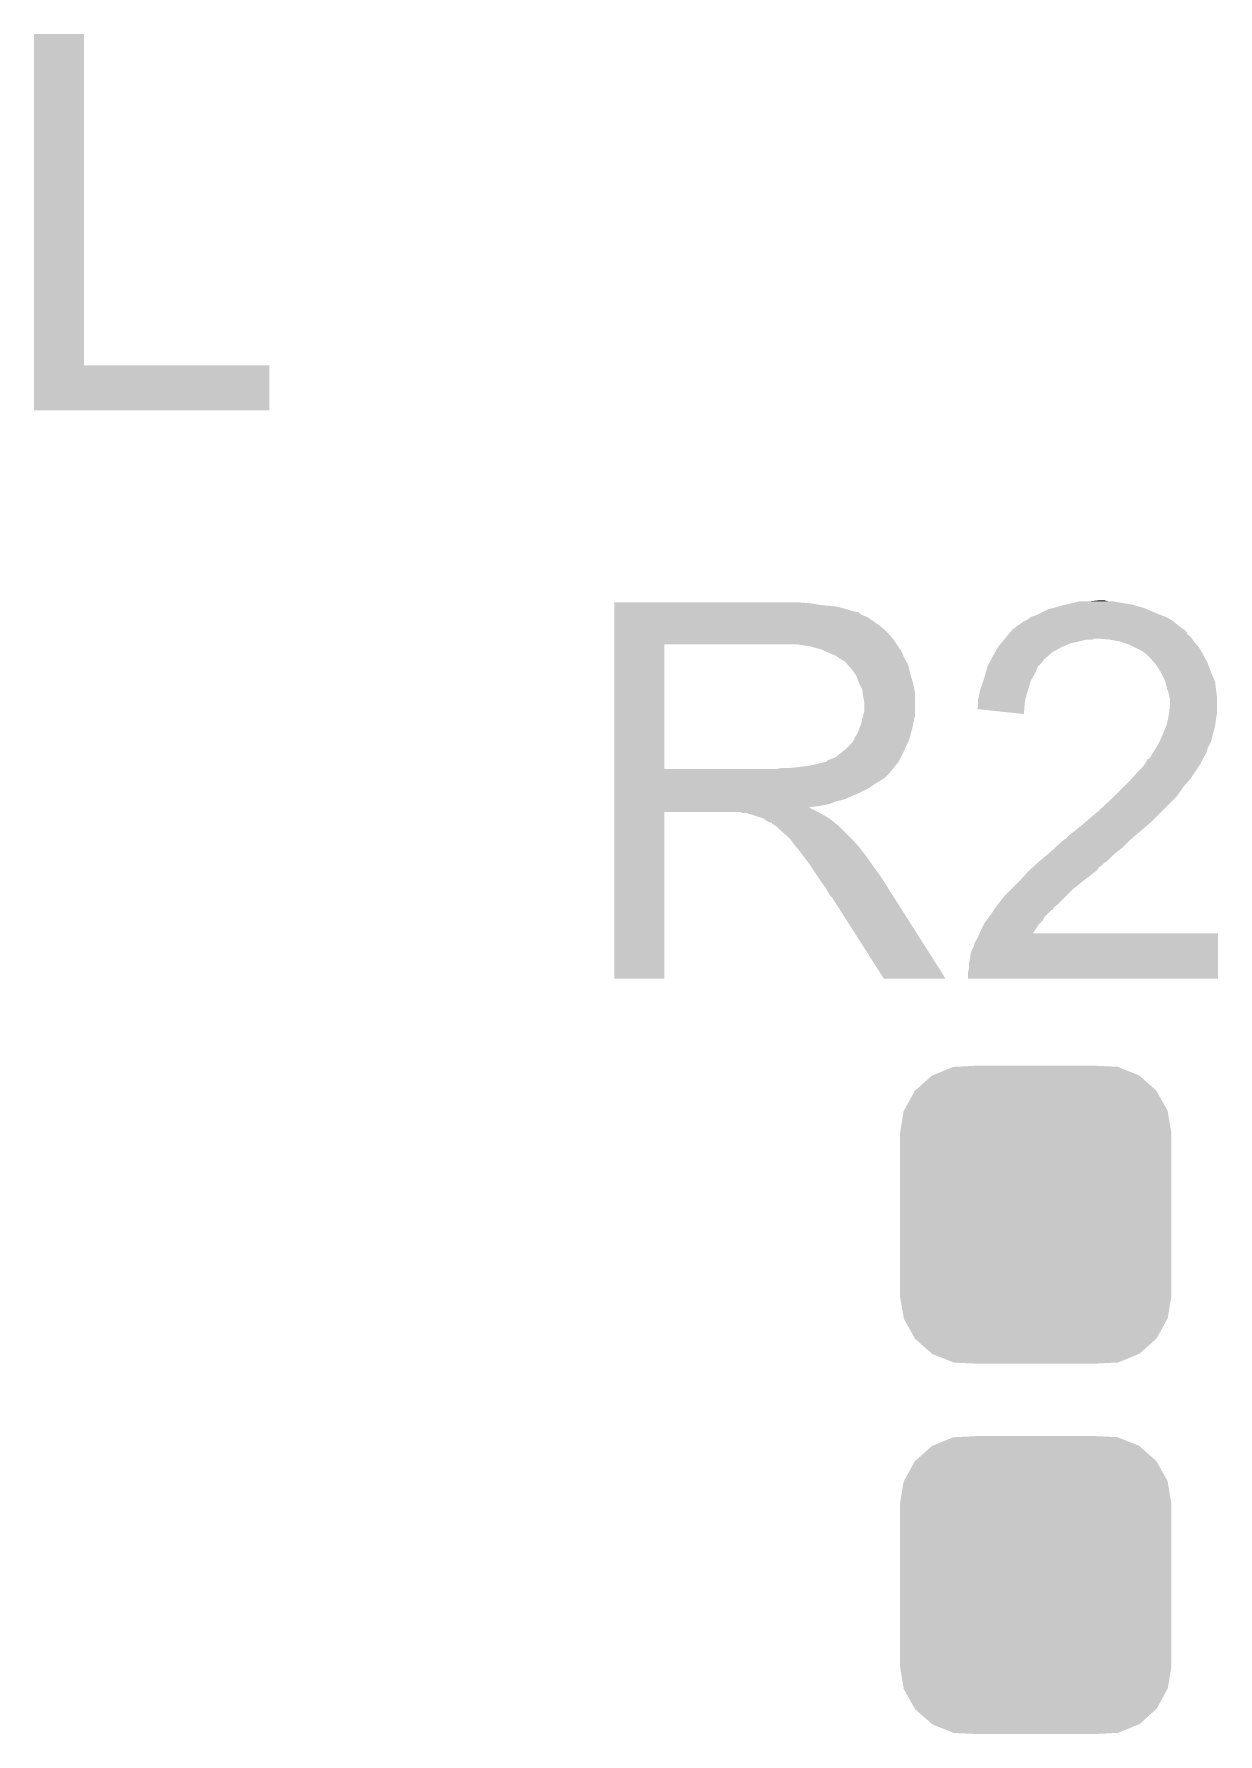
# Model space of a CAD drawing. Extents: x -1.3 to 24.2, y -3.9 to 39.2.
# Drawn here: x 11.138 to 14.206, y 10.564 to 14.971 of the extents above; entities that cross this region are included whole.
import ezdxf

# ---------------------------------------------------------------- set-up
doc = ezdxf.new("R2010")
doc.units = 0
doc.layers.get('0').update_dxf_attribs({"linetype": 'CONTINUOUS'})
doc.layers.add('6DOF_IMU_14_CLICK_V100_GTO', color=14, linetype='CONTINUOUS')
doc.layers.add('6DOF_IMU_14_CLICK_V100_GTS', color=12, linetype='CONTINUOUS')

# ---------------------------------------------------------------- blocks, each defined once
blk = doc.blocks.new('CUSTOM_53')
for points in [[(-0.312264, 0.321732), (-0.26893, 0.360448), (0.312592, 0.321732), (0.268592, 0.360448)], [(-0.26893, 0.360448), (-0.267216, 0.361152), (0.268592, 0.360448), (0.26779, 0.361152)], [(-0.267216, 0.361152), (-0.213724, 0.383108), (0.26779, 0.361152), (0.21312, 0.383108)], [(-0.213724, 0.383108), (-0.20803, 0.383392), (0.21312, 0.383108), (0.212412, 0.383392)], [(-0.20803, 0.383392), (-0.154122, 0.38608), (0.212412, 0.383392), (0.154132, 0.38608)], [(-0.341452, 0.269636), (-0.313432, 0.320688), (0.341702, 0.269636), (0.313176, 0.320688)], [(-0.313432, 0.320688), (-0.312264, 0.321732), (0.313176, 0.320688), (0.312592, 0.321732)], [(-0.35179, 0.21082), (-0.342144, 0.268372), (0.35179, 0.21082), (0.34192, 0.268372)], [(-0.342144, 0.268372), (-0.341452, 0.269636), (0.34192, 0.268372), (0.341702, 0.269636)], [(-0.35179, 0.20955), (-0.35179, 0.21082), (0.35179, 0.20955), (0.35179, 0.21082)], [(-0.35179, -0.20955), (-0.35179, 0.20955), (0.35179, -0.20955), (0.35179, 0.20955)], [(-0.35179, -0.21082), (-0.35179, -0.20955), (0.35179, -0.21082), (0.35179, -0.20955)], [(-0.34192, -0.268358), (-0.35179, -0.21082), (0.342148, -0.268358), (0.35179, -0.21082)], [(-0.341702, -0.269636), (-0.34192, -0.268358), (0.341446, -0.269636), (0.342148, -0.268358)], [(-0.313184, -0.320676), (-0.341702, -0.269636), (0.31344, -0.320676), (0.341446, -0.269636)], [(-0.312594, -0.321732), (-0.313184, -0.320676), (0.312258, -0.321732), (0.31344, -0.320676)], [(-0.268602, -0.36044), (-0.312594, -0.321732), (0.26894, -0.36044), (0.312258, -0.321732)], [(-0.267792, -0.361154), (-0.268602, -0.36044), (0.2672, -0.361154), (0.26894, -0.36044)], [(-0.213136, -0.383104), (-0.267792, -0.361154), (0.213734, -0.383104), (0.2672, -0.361154)], [(-0.212414, -0.383394), (-0.213136, -0.383104), (0.207926, -0.383394), (0.213734, -0.383104)], [(-0.154122, -0.38608), (-0.212414, -0.383394), (0.154132, -0.38608), (0.207926, -0.383394)]]:
    blk.add_solid(points)

msp = doc.modelspace()

# ---------------------------------------------------------------- linework, layer by layer
at = {"layer": '6DOF_IMU_14_CLICK_V100_GTO'}
for points in [[(11.137902, 14.11224), (11.137922, 14.970736), (11.267464, 14.11224), (11.26744, 14.970736)], [(11.137922, 14.970736), (11.137924, 14.97076), (11.26744, 14.970736), (11.137924, 14.97076)], [(11.1379, 13.995424), (11.137902, 14.112216), (11.747476, 13.995424), (11.7475, 14.112216)], [(11.137902, 14.112216), (11.137902, 14.11224), (11.7475, 14.112216), (11.267464, 14.11224)], [(11.747476, 13.9954), (11.1379, 13.995424), (11.747476, 13.9954), (11.747476, 13.995424)], [(12.641602, 13.49502), (12.641604, 13.49756), (13.14958, 13.49502), (13.1191, 13.49756)], [(12.641602, 13.48994), (12.641602, 13.49502), (13.180058, 13.48994), (13.14958, 13.49502)], [(12.641602, 13.4874), (12.641602, 13.48994), (13.21308, 13.4874), (13.180058, 13.48994)], [(12.641602, 13.47978), (12.641602, 13.4874), (13.243558, 13.47978), (13.21308, 13.4874)], [(13.78712, 13.48486), (13.804898, 13.48994), (14.006832, 13.48486), (13.989052, 13.48994)], [(13.804898, 13.48994), (13.816328, 13.49248), (13.989052, 13.48994), (13.980162, 13.49248)], [(13.816328, 13.49248), (13.82776, 13.49502), (13.980162, 13.49248), (13.96238, 13.49502)], [(13.82776, 13.49502), (13.83792, 13.49756), (13.96238, 13.49502), (13.94714, 13.49756)], [(13.83792, 13.49756), (13.848082, 13.5001), (13.94714, 13.49756), (13.934442, 13.5001)], [(13.87348, 13.5001), (13.898878, 13.50264), (13.921742, 13.5001), (13.911582, 13.50264)], [(12.641602, 13.4747), (12.641602, 13.47978), (13.258802, 13.4747), (13.243558, 13.47978)], [(12.641602, 13.47216), (12.641602, 13.4747), (13.271502, 13.47216), (13.258802, 13.4747)], [(12.641602, 13.472154), (12.641602, 13.47216), (13.274046, 13.472154), (13.271502, 13.47216)], [(12.641602, 13.46962), (12.641602, 13.472154), (13.27658, 13.46962), (13.274046, 13.472154)], [(12.641602, 13.46454), (12.641602, 13.46962), (13.284198, 13.46454), (13.27658, 13.46962)], [(12.641602, 13.459458), (12.641602, 13.46454), (13.296902, 13.459458), (13.284198, 13.46454)], [(12.641602, 13.4493), (12.641602, 13.459458), (13.31214, 13.4493), (13.296902, 13.459458)], [(12.641602, 13.4366), (12.641602, 13.4493), (13.32992, 13.4366), (13.31214, 13.4493)], [(13.690598, 13.439142), (13.700762, 13.44676), (14.10157, 13.439142), (14.092426, 13.44676)], [(13.700762, 13.44676), (13.705838, 13.4493), (14.092426, 13.44676), (14.089376, 13.4493)], [(13.705838, 13.4493), (13.710918, 13.451842), (14.089376, 13.4493), (14.08493, 13.451842)], [(13.710918, 13.451842), (13.72108, 13.45946), (14.08493, 13.451842), (14.071602, 13.45946)], [(13.72108, 13.45946), (13.73632, 13.46454), (14.071602, 13.45946), (14.058054, 13.46454)], [(13.73632, 13.46454), (13.741398, 13.46708), (14.058054, 13.46454), (14.05128, 13.46708)], [(13.741398, 13.46708), (13.766802, 13.479782), (14.05128, 13.46708), (14.021644, 13.479782)], [(13.766802, 13.479782), (13.776956, 13.48232), (14.021644, 13.479782), (14.015722, 13.48232)], [(13.776956, 13.48232), (13.78712, 13.48486), (14.015722, 13.48232), (14.006832, 13.48486)], [(12.6416, 13.40104), (12.641602, 13.42136), (13.36548, 13.40104), (13.347702, 13.42136)], [(12.6416, 13.38834), (12.6416, 13.40104), (13.373946, 13.38834), (13.36548, 13.40104)], [(12.641602, 13.42136), (12.641602, 13.4366), (13.347702, 13.42136), (13.32992, 13.4366)], [(13.647846, 13.39596), (13.65208, 13.40104), (13.84554, 13.39596), (13.865858, 13.40104)], [(13.65208, 13.40104), (13.654196, 13.403578), (13.881096, 13.40104), (13.886176, 13.403578)], [(13.654196, 13.40358), (13.658428, 13.408658), (14.138488, 13.40358), (14.135102, 13.408658)], [(13.654196, 13.403578), (13.654196, 13.40358), (13.886176, 13.403578), (13.896342, 13.40358)], [(13.658428, 13.408658), (13.662664, 13.41374), (14.135102, 13.408658), (14.127484, 13.41374)], [(13.662664, 13.41374), (13.669, 13.421342), (14.127484, 13.41374), (14.124944, 13.421342)], [(13.669, 13.421342), (13.669014, 13.42136), (14.124944, 13.421342), (14.122424, 13.42136)], [(13.669014, 13.42136), (13.671124, 13.42389), (14.122424, 13.42136), (14.1224, 13.42389)], [(13.671124, 13.42389), (13.675366, 13.42898), (14.1224, 13.42389), (14.11528, 13.42898)], [(13.675366, 13.42898), (13.677906, 13.428986), (14.11528, 13.42898), (14.115272, 13.428986)], [(13.677906, 13.428986), (13.68552, 13.4366), (14.115272, 13.428986), (14.10462, 13.4366)], [(13.68552, 13.4366), (13.685524, 13.436602), (14.10462, 13.4366), (14.104618, 13.436602)], [(13.685524, 13.436602), (13.690598, 13.439142), (14.104618, 13.436602), (14.10157, 13.439142)], [(13.924282, 13.40104), (13.896342, 13.40358), (14.14018, 13.40104), (14.138488, 13.40358)], [(13.95222, 13.39596), (13.924282, 13.40104), (14.143992, 13.39596), (14.14018, 13.40104)], [(12.641592, 13.065782), (12.6416, 13.388318), (12.771122, 13.065782), (12.771122, 13.388318)], [(12.6416, 13.388318), (12.6416, 13.38834), (12.771122, 13.388318), (13.07846, 13.38834)], [(13.149582, 13.38326), (13.116562, 13.38834), (13.377334, 13.38326), (13.373946, 13.38834)], [(13.168216, 13.378178), (13.149582, 13.38326), (13.38072, 13.378178), (13.377334, 13.38326)], [(13.177522, 13.37564), (13.168216, 13.378178), (13.380744, 13.37564), (13.38072, 13.378178)], [(13.177558, 13.375624), (13.177522, 13.37564), (13.383266, 13.375624), (13.380744, 13.37564)], [(13.20038, 13.36548), (13.177558, 13.375624), (13.38834, 13.36548), (13.383266, 13.375624)], [(13.21816, 13.357858), (13.20038, 13.36548), (13.39139, 13.357858), (13.38834, 13.36548)], [(13.224936, 13.352778), (13.21816, 13.357858), (13.39342, 13.352778), (13.39139, 13.357858)], [(13.618894, 13.350242), (13.6271, 13.36548), (13.75664, 13.350242), (13.774058, 13.36548)], [(13.6271, 13.36548), (13.62855, 13.36802), (13.774058, 13.36548), (13.776962, 13.36802)], [(13.62855, 13.36802), (13.63581, 13.38072), (13.776962, 13.36802), (13.79982, 13.38072)], [(13.63581, 13.38072), (13.63726, 13.383256), (13.79982, 13.38072), (13.805526, 13.383256)], [(13.63726, 13.383256), (13.643612, 13.390878), (13.805526, 13.383256), (13.822678, 13.390878)], [(13.643612, 13.390878), (13.647846, 13.39596), (13.822678, 13.390878), (13.84554, 13.39596)], [(13.96746, 13.39088), (13.95222, 13.39596), (14.147802, 13.39088), (14.143992, 13.39596)], [(13.975078, 13.38834), (13.96746, 13.39088), (14.150342, 13.38834), (14.147802, 13.39088)], [(13.985242, 13.383258), (13.975078, 13.38834), (14.155422, 13.383258), (14.150342, 13.38834)], [(14.010638, 13.37056), (13.985242, 13.383258), (14.16304, 13.37056), (14.155422, 13.383258)], [(14.020798, 13.36294), (14.010638, 13.37056), (14.167198, 13.36294), (14.16304, 13.37056)], [(14.030962, 13.35278), (14.020798, 13.36294), (14.17274, 13.35278), (14.167198, 13.36294)], [(13.22832, 13.35024), (13.224936, 13.352778), (13.394872, 13.35024), (13.39342, 13.352778)], [(13.235944, 13.34516), (13.22832, 13.35024), (13.397774, 13.34516), (13.394872, 13.35024)], [(13.238488, 13.345154), (13.235944, 13.34516), (13.397778, 13.345154), (13.397774, 13.34516)], [(13.247376, 13.334996), (13.238488, 13.345154), (13.403582, 13.334996), (13.397778, 13.345154)], [(13.25626, 13.324842), (13.247376, 13.334996), (13.40584, 13.324842), (13.403582, 13.334996)], [(13.265332, 13.312142), (13.25626, 13.324842), (13.40866, 13.312142), (13.40584, 13.324842)], [(13.26896, 13.30706), (13.265332, 13.312142), (13.410186, 13.30706), (13.40866, 13.312142)], [(13.59916, 13.2969), (13.603512, 13.312138), (13.72253, 13.2969), (13.73124, 13.312138)], [(13.603512, 13.312138), (13.608592, 13.329916), (13.73124, 13.312138), (13.738858, 13.329916)], [(13.608592, 13.329916), (13.60932, 13.332462), (13.738858, 13.329916), (13.741402, 13.332462)], [(13.60932, 13.332462), (13.61342, 13.340078), (13.741402, 13.332462), (13.749018, 13.340078)], [(13.61342, 13.340078), (13.617524, 13.3477), (13.749018, 13.340078), (13.7541, 13.3477)], [(13.617524, 13.3477), (13.618894, 13.350242), (13.7541, 13.3477), (13.75664, 13.350242)], [(14.039672, 13.34262), (14.030962, 13.35278), (14.17828, 13.34262), (14.17274, 13.35278)], [(14.0462, 13.335002), (14.039672, 13.34262), (14.18121, 13.335002), (14.17828, 13.34262)], [(14.0589, 13.314678), (14.0462, 13.335002), (14.189028, 13.314678), (14.18121, 13.335002)], [(14.06144, 13.3096), (14.0589, 13.314678), (14.19098, 13.3096), (14.189028, 13.314678)], [(14.06906, 13.294362), (14.06144, 13.3096), (14.19751, 13.294362), (14.19098, 13.3096)], [(13.27658, 13.286742), (13.26896, 13.30706), (13.41628, 13.286742), (13.410186, 13.30706)], [(13.27658, 13.28674), (13.27658, 13.286742), (13.416282, 13.28674), (13.41628, 13.286742)], [(13.2842, 13.271496), (13.27658, 13.28674), (13.41933, 13.271496), (13.416282, 13.28674)], [(13.285652, 13.261338), (13.2842, 13.271496), (13.42136, 13.261338), (13.41933, 13.271496)], [(13.58646, 13.25372), (13.589002, 13.26642), (13.709302, 13.25372), (13.712766, 13.26642)], [(13.589002, 13.26642), (13.589848, 13.26896), (13.712766, 13.26642), (13.71346, 13.26896)], [(13.589848, 13.26896), (13.598312, 13.294358), (13.71346, 13.26896), (13.721078, 13.294358)], [(13.598312, 13.294358), (13.59916, 13.2969), (13.721078, 13.294358), (13.72253, 13.2969)], [(14.069698, 13.291816), (14.06906, 13.294362), (14.1986, 13.291816), (14.19751, 13.294362)], [(14.074142, 13.27404), (14.069698, 13.291816), (14.200824, 13.27404), (14.1986, 13.291816)], [(14.079218, 13.2588), (14.074142, 13.27404), (14.202728, 13.2588), (14.200824, 13.27404)], [(13.28674, 13.253722), (13.285652, 13.261338), (13.42136, 13.253722), (13.42136, 13.261338)], [(13.28928, 13.241018), (13.28674, 13.253722), (13.42136, 13.241018), (13.42136, 13.253722)], [(13.28928, 13.213076), (13.28928, 13.241018), (13.42136, 13.213076), (13.42136, 13.241018)], [(13.581396, 13.220728), (13.58392, 13.225784), (13.704264, 13.220728), (13.704656, 13.225784)], [(13.703276, 13.208002), (13.581396, 13.220728), (13.703276, 13.208002), (13.704264, 13.220728)], [(13.58392, 13.243562), (13.58646, 13.25372), (13.706532, 13.243562), (13.709302, 13.25372)], [(13.58392, 13.241018), (13.58392, 13.243562), (13.70584, 13.241018), (13.706532, 13.243562)], [(13.58392, 13.225784), (13.58392, 13.241018), (13.704656, 13.225784), (13.70584, 13.241018)], [(14.080744, 13.251178), (14.079218, 13.2588), (14.20368, 13.251178), (14.202728, 13.2588)], [(14.079474, 13.210538), (14.08176, 13.233398), (14.20368, 13.210538), (14.20368, 13.233398)], [(14.08176, 13.246102), (14.080744, 13.251178), (14.20368, 13.246102), (14.20368, 13.251178)], [(14.08176, 13.233398), (14.08176, 13.246102), (14.20368, 13.233398), (14.20368, 13.246102)], [(13.276578, 13.1699), (13.281658, 13.182598), (13.41374, 13.1699), (13.416278, 13.182598)], [(13.281658, 13.182598), (13.284198, 13.1953), (13.416278, 13.182598), (13.41882, 13.1953)], [(13.284198, 13.1953), (13.2842, 13.195302), (13.41882, 13.1953), (13.41882, 13.195302)], [(13.2842, 13.195302), (13.287102, 13.205458), (13.41882, 13.195302), (13.42136, 13.205458)], [(13.287102, 13.205458), (13.28928, 13.213076), (13.42136, 13.205458), (13.42136, 13.213076)], [(14.06398, 13.1572), (14.072106, 13.17752), (14.19352, 13.1572), (14.1986, 13.17752)], [(14.072106, 13.17752), (14.07414, 13.182602), (14.1986, 13.17752), (14.199326, 13.182602)], [(14.07414, 13.182602), (14.07668, 13.1953), (14.199326, 13.182602), (14.20114, 13.1953)], [(14.07668, 13.1953), (14.07922, 13.207998), (14.20114, 13.1953), (14.203256, 13.207998)], [(14.07922, 13.207998), (14.079474, 13.210538), (14.203256, 13.207998), (14.20368, 13.210538)], [(13.25372, 13.12926), (13.263876, 13.141954), (13.400346, 13.12926), (13.406118, 13.141954)], [(13.263876, 13.141958), (13.26388, 13.144496), (13.40612, 13.141958), (13.406812, 13.144496)], [(13.263876, 13.141954), (13.263876, 13.141958), (13.406118, 13.141954), (13.40612, 13.141958)], [(13.26388, 13.144496), (13.26642, 13.149578), (13.406812, 13.144496), (13.408198, 13.149578)], [(13.26642, 13.149578), (13.271498, 13.157196), (13.408198, 13.149578), (13.410274, 13.157196)], [(13.271498, 13.157196), (13.276578, 13.1699), (13.410274, 13.157196), (13.41374, 13.1699)], [(14.043658, 13.116558), (14.05382, 13.134342), (14.17828, 13.116558), (14.187172, 13.134342)], [(14.05382, 13.134342), (14.054946, 13.136878), (14.187172, 13.134342), (14.18844, 13.136878)], [(14.054946, 13.136878), (14.06398, 13.1572), (14.18844, 13.136878), (14.19352, 13.1572)], [(13.190218, 13.083544), (13.195298, 13.088616), (13.37818, 13.083544), (13.380716, 13.088616)], [(13.195298, 13.088616), (13.202922, 13.09116), (13.380716, 13.088616), (13.381988, 13.09116)], [(13.202922, 13.09116), (13.215616, 13.09624), (13.381988, 13.09116), (13.384528, 13.09624)], [(13.215616, 13.09624), (13.237844, 13.11402), (13.384528, 13.09624), (13.39342, 13.11402)], [(13.237844, 13.11402), (13.241018, 13.116558), (13.39342, 13.11402), (13.394572, 13.116558)], [(13.241018, 13.116558), (13.25372, 13.12926), (13.394572, 13.116558), (13.400346, 13.12926)], [(14.016564, 13.078458), (14.02334, 13.088622), (14.160498, 13.078458), (14.16558, 13.088622)], [(14.02334, 13.088622), (14.023364, 13.09116), (14.16558, 13.088622), (14.166848, 13.09116)], [(14.023364, 13.09116), (14.025886, 13.091166), (14.166848, 13.09116), (14.166852, 13.091166)], [(14.025886, 13.091166), (14.028418, 13.0937), (14.166852, 13.091166), (14.16812, 13.0937)], [(14.028418, 13.0937), (14.030962, 13.096244), (14.16812, 13.0937), (14.169646, 13.096244)], [(14.030962, 13.096244), (14.033502, 13.101322), (14.169646, 13.096244), (14.172692, 13.101322)], [(14.033502, 13.101322), (14.036884, 13.106398), (14.172692, 13.101322), (14.17574, 13.106398)], [(14.036884, 13.106398), (14.041964, 13.114018), (14.17574, 13.106398), (14.178278, 13.114018)], [(14.041964, 13.114018), (14.043656, 13.116556), (14.178278, 13.114018), (14.17828, 13.116556)], [(14.043656, 13.116556), (14.043658, 13.116558), (14.17828, 13.116556), (14.17828, 13.116558)], [(12.641592, 13.06576), (12.641592, 13.065782), (13.063218, 13.06576), (12.771122, 13.065782)], [(12.641592, 13.0556), (12.641592, 13.06576), (13.35532, 13.0556), (13.363448, 13.06576)], [(12.641592, 13.0429), (12.641592, 13.0556), (13.34262, 13.0429), (13.35532, 13.0556)], [(13.063218, 13.06576), (13.078458, 13.0683), (13.363448, 13.06576), (13.36548, 13.0683)], [(13.098778, 13.0683), (13.144498, 13.07338), (13.36548, 13.0683), (13.369712, 13.07338)], [(13.144498, 13.07338), (13.16736, 13.07846), (13.369712, 13.07338), (13.373944, 13.07846)], [(13.16736, 13.07846), (13.187678, 13.08354), (13.373944, 13.07846), (13.378176, 13.08354)], [(13.190214, 13.08354), (13.190218, 13.083544), (13.378176, 13.08354), (13.37818, 13.083544)], [(13.9827, 13.04036), (13.997938, 13.05814), (14.1351, 13.04036), (14.146952, 13.05814)], [(13.997938, 13.05814), (14.01318, 13.07338), (14.146952, 13.05814), (14.157112, 13.07338)], [(14.01318, 13.07338), (14.016564, 13.078458), (14.157112, 13.07338), (14.160498, 13.078458)], [(12.64159, 13.00226), (12.641592, 13.0175), (13.27404, 13.00226), (13.304518, 13.0175)], [(12.64159, 12.98702), (12.64159, 13.00226), (13.238478, 12.98702), (13.27404, 13.00226)], [(12.641592, 13.03274), (12.641592, 13.0429), (13.327382, 13.03274), (13.34262, 13.0429)], [(12.641592, 13.02512), (12.641592, 13.03274), (13.31468, 13.02512), (13.327382, 13.03274)], [(12.641592, 13.0175), (12.641592, 13.02512), (13.304518, 13.0175), (13.31468, 13.02512)], [(13.936978, 12.994638), (13.96238, 13.02004), (14.099538, 12.994638), (14.11732, 13.02004)], [(13.96238, 13.02004), (13.982698, 13.040358), (14.11732, 13.02004), (14.1351, 13.040358)], [(13.982698, 13.040358), (13.9827, 13.04036), (14.1351, 13.040358), (14.1351, 13.04036)], [(12.64159, 12.981938), (12.64159, 12.98702), (13.218158, 12.981938), (13.238478, 12.98702)], [(12.64159, 12.97432), (12.64159, 12.981938), (13.197838, 12.97432), (13.218158, 12.981938)], [(12.64159, 12.96924), (12.64159, 12.97432), (13.172442, 12.96924), (13.197838, 12.97432)], [(12.64159, 12.966662), (12.64159, 12.96924), (13.147074, 12.966662), (13.172442, 12.96924)], [(12.64159, 12.964158), (12.64159, 12.966662), (13.149584, 12.964158), (13.147074, 12.966662)], [(12.64159, 12.954), (12.64159, 12.964158), (13.1699, 12.954), (13.149584, 12.964158)], [(13.86078, 12.92606), (13.89634, 12.95654), (14.03096, 12.92606), (14.06144, 12.95654)], [(13.89634, 12.95654), (13.9319, 12.98956), (14.06144, 12.95654), (14.09446, 12.98956)], [(13.9319, 12.98956), (13.936978, 12.994638), (14.09446, 12.98956), (14.099538, 12.994638)], [(12.64158, 12.522224), (12.64159, 12.953976), (12.771096, 12.522224), (12.77112, 12.953976)], [(12.64159, 12.953976), (12.64159, 12.954), (12.77112, 12.953976), (12.966696, 12.954)], [(12.974318, 12.951462), (12.966696, 12.954), (13.174976, 12.951462), (13.1699, 12.954)], [(12.987016, 12.95146), (12.974318, 12.951462), (13.174978, 12.95146), (13.174976, 12.951462)], [(12.989554, 12.948926), (12.987016, 12.95146), (13.179202, 12.948926), (13.174978, 12.95146)], [(12.992096, 12.94892), (12.989554, 12.948926), (13.179212, 12.94892), (13.179202, 12.948926)], [(13.014962, 12.9413), (12.992096, 12.94892), (13.191914, 12.9413), (13.179212, 12.94892)], [(13.02512, 12.938762), (13.014962, 12.9413), (13.196144, 12.938762), (13.191914, 12.9413)], [(13.028932, 12.93622), (13.02512, 12.938762), (13.20038, 12.93622), (13.196144, 12.938762)], [(13.040356, 12.928602), (13.028932, 12.93622), (13.209904, 12.928602), (13.20038, 12.93622)], [(13.047978, 12.926062), (13.040356, 12.928602), (13.213078, 12.926062), (13.209904, 12.928602)], [(13.050496, 12.92606), (13.047978, 12.926062), (13.21308, 12.92606), (13.213078, 12.926062)], [(13.05052, 12.923532), (13.050496, 12.92606), (13.21624, 12.923532), (13.21308, 12.92606)], [(13.063218, 12.915902), (13.05052, 12.923532), (13.225778, 12.915902), (13.21624, 12.923532)], [(13.06322, 12.9159), (13.063218, 12.915902), (13.22578, 12.9159), (13.225778, 12.915902)], [(13.07338, 12.90574), (13.06322, 12.9159), (13.23594, 12.90574), (13.22578, 12.9159)], [(13.83284, 12.9032), (13.84554, 12.91336), (14.003864, 12.9032), (14.01572, 12.91336)], [(13.84554, 12.91336), (13.86078, 12.92606), (14.01572, 12.91336), (14.03096, 12.92606)], [(13.09624, 12.88542), (13.07338, 12.90574), (13.25626, 12.88542), (13.23594, 12.90574)], [(13.098146, 12.88288), (13.09624, 12.88542), (13.2588, 12.88288), (13.25626, 12.88542)], [(13.11148, 12.865102), (13.098146, 12.88288), (13.274358, 12.865102), (13.2588, 12.88288)], [(13.785428, 12.86256), (13.807444, 12.88288), (13.959838, 12.86256), (13.980158, 12.88288)], [(13.807444, 12.88288), (13.80829, 12.882882), (13.980158, 12.88288), (13.98016, 12.882882)], [(13.80829, 12.882882), (13.809986, 12.882886), (13.98016, 12.882882), (13.980164, 12.882886)], [(13.809986, 12.882886), (13.822682, 12.89558), (13.980164, 12.882886), (13.994974, 12.89558)], [(13.822682, 12.89558), (13.83284, 12.9032), (13.994974, 12.89558), (14.003864, 12.9032)], [(13.11402, 12.862562), (13.11148, 12.865102), (13.27658, 12.862562), (13.274358, 12.865102)], [(13.116558, 12.86002), (13.11402, 12.862562), (13.278558, 12.86002), (13.27658, 12.862562)], [(13.1318, 12.8397), (13.116558, 12.86002), (13.29436, 12.8397), (13.278558, 12.86002)], [(13.14704, 12.81938), (13.1318, 12.8397), (13.308584, 12.81938), (13.29436, 12.8397)], [(13.733018, 12.81684), (13.741392, 12.824454), (13.9065, 12.81684), (13.914114, 12.824454)], [(13.741392, 12.824454), (13.7414, 12.82446), (13.914114, 12.824454), (13.916656, 12.82446)], [(13.7414, 12.82446), (13.765412, 12.844778), (13.916656, 12.82446), (13.93698, 12.844778)], [(13.765412, 12.844778), (13.77442, 12.8524), (13.93698, 12.844778), (13.946776, 12.8524)], [(13.77442, 12.8524), (13.785428, 12.86256), (13.946776, 12.8524), (13.959838, 12.86256)], [(13.150428, 12.8143), (13.14704, 12.81938), (13.31214, 12.8143), (13.308584, 12.81938)], [(13.169054, 12.78636), (13.150428, 12.8143), (13.33246, 12.78636), (13.31214, 12.8143)], [(13.17752, 12.77366), (13.169054, 12.78636), (13.340518, 12.77366), (13.33246, 12.78636)], [(13.69314, 12.7762), (13.708944, 12.79398), (13.85824, 12.7762), (13.8811, 12.79398)], [(13.708944, 12.79398), (13.71346, 12.79906), (13.8811, 12.79398), (13.887872, 12.79906)], [(13.71346, 12.79906), (13.71625, 12.801598), (13.887872, 12.79906), (13.891258, 12.801598)], [(13.71625, 12.801598), (13.727426, 12.811758), (13.891258, 12.801598), (13.898878, 12.811758)], [(13.727426, 12.811758), (13.733018, 12.81684), (13.898878, 12.811758), (13.9065, 12.81684)], [(13.19022, 12.755882), (13.17752, 12.77366), (13.351798, 12.755882), (13.340518, 12.77366)], [(13.200378, 12.738102), (13.19022, 12.755882), (13.363078, 12.738102), (13.351798, 12.755882)], [(13.207998, 12.730478), (13.200378, 12.738102), (13.367916, 12.730478), (13.363078, 12.738102)], [(13.6525, 12.73556), (13.67282, 12.75588), (13.812518, 12.73556), (13.83284, 12.75588)], [(13.67282, 12.75588), (13.69314, 12.7762), (13.83284, 12.75588), (13.85824, 12.7762)], [(13.21054, 12.725402), (13.207998, 12.730478), (13.371136, 12.725402), (13.367916, 12.730478)], [(13.340078, 12.52221), (13.21054, 12.725402), (13.50005, 12.52221), (13.371136, 12.725402)], [(13.61694, 12.6873), (13.625402, 12.699994), (13.76172, 12.6873), (13.774414, 12.699994)], [(13.625402, 12.699994), (13.625406, 12.7), (13.774414, 12.699994), (13.77695, 12.7)], [(13.625406, 12.7), (13.630484, 12.707618), (13.77695, 12.7), (13.782038, 12.707618)], [(13.630484, 12.707618), (13.63218, 12.71016), (13.782038, 12.707618), (13.785426, 12.71016)], [(13.63218, 12.71016), (13.636244, 12.71524), (13.785426, 12.71016), (13.792198, 12.71524)], [(13.636244, 12.71524), (13.6525, 12.73556), (13.792198, 12.71524), (13.812518, 12.73556)], [(13.59154, 12.64666), (13.599162, 12.6619), (13.73127, 12.64666), (13.7414, 12.6619)], [(13.599162, 12.6619), (13.601702, 12.666978), (13.7414, 12.6619), (13.746476, 12.666978)], [(13.601702, 12.666978), (13.605514, 12.672062), (13.746476, 12.666978), (13.751558, 12.672062)], [(13.605514, 12.672062), (13.613126, 12.682216), (13.751558, 12.672062), (13.756638, 12.682216)], [(13.613126, 12.682216), (13.61694, 12.6873), (13.756638, 12.682216), (13.76172, 12.6873)], [(13.566142, 12.590782), (13.57376, 12.606024), (14.20621, 12.590782), (14.206212, 12.606024)], [(13.57376, 12.606024), (13.573762, 12.608562), (14.206212, 12.606024), (14.206212, 12.608562)], [(13.573762, 12.608562), (13.5763, 12.616182), (14.206212, 12.608562), (14.206214, 12.616182)], [(13.5763, 12.616182), (13.58392, 12.628882), (14.206214, 12.616182), (14.206216, 12.628882)], [(13.58392, 12.628882), (13.588262, 12.639016), (14.206216, 12.628882), (14.20622, 12.639016)], [(13.588262, 12.639016), (13.588272, 12.63904), (14.20622, 12.639016), (13.726206, 12.63904)], [(13.588272, 12.63904), (13.59154, 12.64666), (13.726206, 12.63904), (13.73127, 12.64666)], [(13.56106, 12.562842), (13.5636, 12.57554), (14.206204, 12.562842), (14.206206, 12.57554)], [(13.56106, 12.550142), (13.56106, 12.562842), (14.2062, 12.550142), (14.206204, 12.562842)], [(13.5636, 12.57554), (13.566142, 12.590782), (14.206206, 12.57554), (14.20621, 12.590782)], [(12.771096, 12.5222), (12.64158, 12.522224), (12.771096, 12.5222), (12.771096, 12.522224)], [(13.500056, 12.5222), (13.50005, 12.52221), (13.500056, 12.5222), (13.340078, 12.52221)], [(13.55852, 12.537442), (13.56106, 12.550142), (14.206198, 12.537442), (14.2062, 12.550142)], [(13.55852, 12.522224), (13.55852, 12.537442), (14.206196, 12.522224), (14.206198, 12.537442)], [(14.206196, 12.5222), (13.55852, 12.522224), (14.206196, 12.5222), (14.206196, 12.522224)]]:
    msp.add_solid(points, dxfattribs=at)

# ---------------------------------------------------------------- block references
at = {"layer": '6DOF_IMU_14_CLICK_V100_GTS'}
for p in [(13.73378, 11.91006), (13.73378, 10.94994)]:
    msp.add_blockref('CUSTOM_53', p, dxfattribs=at)

doc.saveas('drawing.dxf')
